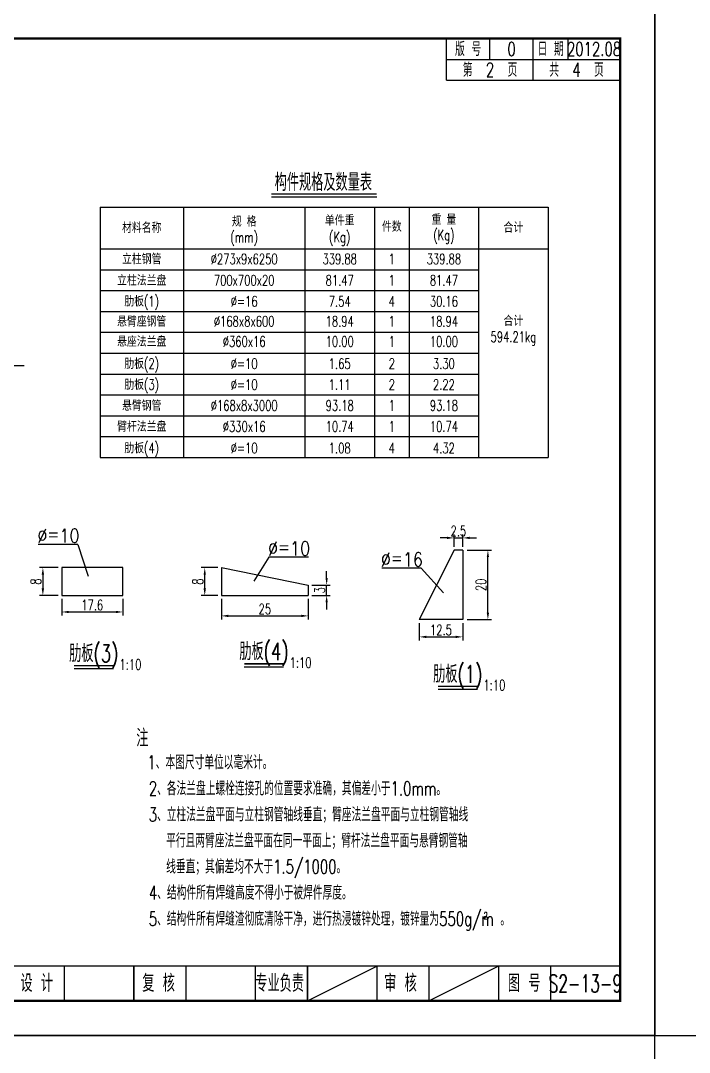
# Model space of a CAD drawing. Extents: x 4349 to 271026, y -15323 to -8945.
# Drawn here: x 4744.3 to 4936.9, y -12186.9 to -11889.9 of the extents above; entities that cross this region are included whole.
import ezdxf
from ezdxf.enums import TextEntityAlignment as Align

# ---------------------------------------------------------------- set-up
doc = ezdxf.new("R2010")
doc.units = 0
doc.header["$LTSCALE"] = 2
doc.header["$PDMODE"] = 32
doc.header["$PDSIZE"] = 0.3
doc.layers.get('0').update_dxf_attribs({"linetype": 'CONTINUOUS'})
doc.layers.get('DEFPOINTS').update_dxf_attribs({"linetype": 'CONTINUOUS'})
for name, color, linetype in [('图框', 7, 'CONTINUOUS'), ('尺寸标注', 4, 'CONTINUOUS'), ('文字', 7, 'CONTINUOUS'), ('文字符号', 7, 'CONTINUOUS'), ('结构1', 1, 'CONTINUOUS')]:
    doc.layers.add(name, color=color, linetype=linetype)
doc.styles.get("Standard").update_dxf_attribs({"font": 'simplex1.shx', "width": 0.7, "bigfont": 'hztxt.shx'})
doc.dimstyles.new('1：10', dxfattribs={"dimtxt": 3, "dimasz": 2, "dimexe": 1, "dimexo": 1, "dimgap": 0.5, "dimtad": 1, "dimrnd": 0.0095, "dimdsep": 46, "dimtxsty": 'Standard', "dimcen": 0.09, "dimclrd": 256, "dimclre": 256, "dimadec": 0, "dimazin": 0, "dimtfac": 1, "dimtix": 1, "dimtmove": 2, "dimatfit": 3, "dimfxl": 0, "dimtolj": 1, "dimtzin": 0, "dimarcsym": 0})

# ---------------------------------------------------------------- blocks, each defined once
blk = doc.blocks.new('series')
at = {"width": 0.75}
for tag, height, p in [('页码', 4, (-35, -19)), ('图名', 5, (-220, -282)), ('图号', 5, (-20, -282))]:
    blk.add_attdef(tag, text='', height=height, dxfattribs=at).set_placement(p, align=Align.MIDDLE_CENTER)
blk = doc.blocks.new('*D527')
at = {"layer": 'DEFPOINTS', "color": 0, "linetype": 'Continuous'}
for p in [(4756.17, -12047.32), (4750.75, -12055.32), (4756.17, -12055.32)]:
    blk.add_point(p, dxfattribs=at)
at = {"layer": '尺寸标注', "linetype": 'Continuous', "lineweight": -2}
for p, q in [((4755.17, -12047.32), (4749.75, -12047.32)), ((4750.75, -12049.32), (4750.75, -12053.32)), ((4755.17, -12055.32), (4749.75, -12055.32))]:
    blk.add_line(p, q, dxfattribs=at)
at = {"layer": '尺寸标注', "linetype": 'Continuous'}
for points in [[(4750.41, -12049.32), (4751.08, -12049.32), (4750.75, -12047.32)], [(4750.41, -12053.32), (4751.08, -12053.32), (4750.75, -12055.32)]]:
    blk.add_solid(points, dxfattribs=at)
at = {"layer": '尺寸标注', "color": 0, "linetype": 'Continuous', "insert": (4748.75, -12051.32), "char_height": 3, "attachment_point": 5, "rotation": 90}
blk.add_mtext('\\A1;8', dxfattribs=at)
blk = doc.blocks.new('*D528')
at = {"layer": 'DEFPOINTS', "color": 0, "linetype": 'Continuous'}
for p in [(4756.17, -12055.32), (4773.77, -12055.32), (4773.77, -12060.08)]:
    blk.add_point(p, dxfattribs=at)
at = {"layer": '尺寸标注', "linetype": 'Continuous', "lineweight": -2}
for p, q in [((4756.17, -12056.32), (4756.17, -12061.08)), ((4773.77, -12056.32), (4773.77, -12061.08)), ((4758.17, -12060.08), (4771.77, -12060.08))]:
    blk.add_line(p, q, dxfattribs=at)
at = {"layer": '尺寸标注', "linetype": 'Continuous'}
for points in [[(4758.17, -12059.75), (4758.17, -12060.41), (4756.17, -12060.08)], [(4771.77, -12059.75), (4771.77, -12060.41), (4773.77, -12060.08)]]:
    blk.add_solid(points, dxfattribs=at)
at = {"layer": '尺寸标注', "color": 0, "linetype": 'Continuous', "insert": (4764.97, -12058.08), "char_height": 3, "attachment_point": 5}
blk.add_mtext('\\A1;17.6', dxfattribs=at)
blk = doc.blocks.new('*D529')
at = {"layer": 'DEFPOINTS', "color": 0, "linetype": 'Continuous'}
for p in [(4802.14, -12055.32), (4827.14, -12055.32), (4827.14, -12061.21)]:
    blk.add_point(p, dxfattribs=at)
at = {"layer": '尺寸标注', "linetype": 'Continuous', "lineweight": -2}
for p, q in [((4802.14, -12056.32), (4802.14, -12062.21)), ((4827.14, -12056.32), (4827.14, -12062.21)), ((4804.14, -12061.21), (4825.14, -12061.21))]:
    blk.add_line(p, q, dxfattribs=at)
at = {"layer": '尺寸标注', "linetype": 'Continuous'}
for points in [[(4804.14, -12060.87), (4804.14, -12061.54), (4802.14, -12061.21)], [(4825.14, -12060.87), (4825.14, -12061.54), (4827.14, -12061.21)]]:
    blk.add_solid(points, dxfattribs=at)
at = {"layer": '尺寸标注', "color": 0, "linetype": 'Continuous', "insert": (4814.64, -12059.21), "char_height": 3, "attachment_point": 5}
blk.add_mtext('\\A1;25', dxfattribs=at)
blk = doc.blocks.new('*D530')
at = {"layer": 'DEFPOINTS', "color": 0, "linetype": 'Continuous'}
for p in [(4797.35, -12047.32), (4802.14, -12047.32), (4802.14, -12055.32)]:
    blk.add_point(p, dxfattribs=at)
at = {"layer": '尺寸标注', "linetype": 'Continuous', "lineweight": -2}
for p, q in [((4801.14, -12047.32), (4796.35, -12047.32)), ((4797.35, -12053.32), (4797.35, -12049.32)), ((4801.14, -12055.32), (4796.35, -12055.32))]:
    blk.add_line(p, q, dxfattribs=at)
at = {"layer": '尺寸标注', "linetype": 'Continuous'}
for points in [[(4797.02, -12049.32), (4797.68, -12049.32), (4797.35, -12047.32)], [(4797.02, -12053.32), (4797.68, -12053.32), (4797.35, -12055.32)]]:
    blk.add_solid(points, dxfattribs=at)
at = {"layer": '尺寸标注', "color": 0, "linetype": 'Continuous', "insert": (4795.35, -12051.32), "char_height": 3, "attachment_point": 5, "rotation": 90}
blk.add_mtext('\\A1;8', dxfattribs=at)
blk = doc.blocks.new('*D531')
at = {"layer": 'DEFPOINTS', "color": 0, "linetype": 'Continuous'}
for p in [(4827.14, -12052.32), (4832.44, -12052.32), (4827.14, -12055.32)]:
    blk.add_point(p, dxfattribs=at)
at = {"layer": '尺寸标注', "linetype": 'Continuous', "lineweight": -2}
for p, q in [((4832.44, -12050.32), (4832.44, -12048.32)), ((4828.14, -12052.32), (4833.44, -12052.32)), ((4832.44, -12055.32), (4832.44, -12052.32)), ((4828.14, -12055.32), (4833.44, -12055.32)), ((4832.44, -12057.32), (4832.44, -12059.32))]:
    blk.add_line(p, q, dxfattribs=at)
at = {"layer": '尺寸标注', "linetype": 'Continuous'}
for points in [[(4832.11, -12050.32), (4832.77, -12050.32), (4832.44, -12052.32)], [(4832.11, -12057.32), (4832.77, -12057.32), (4832.44, -12055.32)]]:
    blk.add_solid(points, dxfattribs=at)
at = {"layer": '尺寸标注', "color": 0, "linetype": 'Continuous', "insert": (4830.44, -12053.82), "char_height": 3, "attachment_point": 5, "rotation": 90}
blk.add_mtext('\\A1;3', dxfattribs=at)
blk = doc.blocks.new('*D532')
at = {"layer": 'DEFPOINTS', "color": 0, "linetype": 'Continuous'}
for p in [(4859.11, -12062.28), (4871.61, -12062.28), (4871.61, -12067.25)]:
    blk.add_point(p, dxfattribs=at)
at = {"layer": '尺寸标注', "linetype": 'Continuous', "lineweight": -2}
for p, q in [((4859.11, -12063.28), (4859.11, -12068.25)), ((4871.61, -12063.28), (4871.61, -12068.25)), ((4861.11, -12067.25), (4869.61, -12067.25))]:
    blk.add_line(p, q, dxfattribs=at)
at = {"layer": '尺寸标注', "linetype": 'Continuous'}
for points in [[(4861.11, -12066.92), (4861.11, -12067.58), (4859.11, -12067.25)], [(4869.61, -12066.92), (4869.61, -12067.58), (4871.61, -12067.25)]]:
    blk.add_solid(points, dxfattribs=at)
at = {"layer": '尺寸标注', "color": 0, "linetype": 'Continuous', "insert": (4865.36, -12065.25), "char_height": 3, "attachment_point": 5}
blk.add_mtext('\\A1;12.5', dxfattribs=at)
blk = doc.blocks.new('*D533')
at = {"layer": 'DEFPOINTS', "color": 0, "linetype": 'Continuous'}
for p in [(4871.61, -12042.28), (4878.86, -12042.28), (4871.61, -12062.28)]:
    blk.add_point(p, dxfattribs=at)
at = {"layer": '尺寸标注', "linetype": 'Continuous', "lineweight": -2}
for p, q in [((4872.86, -12042.28), (4879.86, -12042.28)), ((4878.86, -12060.28), (4878.86, -12044.28)), ((4872.86, -12062.28), (4879.86, -12062.28))]:
    blk.add_line(p, q, dxfattribs=at)
at = {"layer": '尺寸标注', "linetype": 'Continuous'}
for points in [[(4878.53, -12044.28), (4879.19, -12044.28), (4878.86, -12042.28)], [(4878.53, -12060.28), (4879.19, -12060.28), (4878.86, -12062.28)]]:
    blk.add_solid(points, dxfattribs=at)
at = {"layer": '尺寸标注', "color": 0, "linetype": 'Continuous', "insert": (4876.86, -12052.28), "char_height": 3, "attachment_point": 5, "rotation": 90}
blk.add_mtext('\\A1;20', dxfattribs=at)
blk = doc.blocks.new('*D534')
at = {"layer": 'DEFPOINTS', "color": 0, "linetype": 'Continuous'}
for p in [(4871.61, -12038.76), (4869.11, -12042.28), (4871.61, -12042.28)]:
    blk.add_point(p, dxfattribs=at)
at = {"layer": '尺寸标注', "linetype": 'Continuous', "lineweight": -2}
for p, q in [((4867.11, -12038.76), (4865.11, -12038.76)), ((4869.11, -12041.28), (4869.11, -12037.76)), ((4869.11, -12038.76), (4871.61, -12038.76)), ((4871.61, -12041.28), (4871.61, -12037.76)), ((4873.61, -12038.76), (4875.61, -12038.76))]:
    blk.add_line(p, q, dxfattribs=at)
at = {"layer": '尺寸标注', "linetype": 'Continuous'}
for points in [[(4867.11, -12038.42), (4867.11, -12039.09), (4869.11, -12038.76)], [(4873.61, -12038.42), (4873.61, -12039.09), (4871.61, -12038.76)]]:
    blk.add_solid(points, dxfattribs=at)
at = {"layer": '尺寸标注', "color": 0, "linetype": 'Continuous', "insert": (4870.36, -12036.76), "char_height": 3, "attachment_point": 5}
blk.add_mtext('\\A1;2.5', dxfattribs=at)
blk = doc.blocks.new('12345')
at = {"layer": '图框'}
blk.add_lwpolyline([(4926.93, -9362.88), (4926.93, -9065.88), (4506.93, -9065.88), (4506.93, -9362.88)], close=True, dxfattribs=at)
blk = doc.blocks.new('123456')
at = {"layer": '图框', "linetype": 'Continuous'}
blk.add_blockref('12345', (0, -2522.15), dxfattribs=at)

msp = doc.modelspace()

# ---------------------------------------------------------------- linework, layer by layer
at = {"layer": '图框'}
for p, q in [((4866.92857, -11907.02657), (4866.92857, -11895.02657)), ((4879.42857, -11901.02657), (4879.42857, -11895.02657)), ((4891.92857, -11901.02657), (4891.92857, -11895.02657)), ((4901.92857, -11901.02657), (4901.92857, -11895.02657)), ((4866.92857, -11901.02657), (4916.92857, -11901.02657)), ((4891.92857, -11907.02657), (4891.92857, -11901.02657)), ((4866.92857, -11907.02657), (4916.92857, -11907.02657)), ((4881.92858, -12162.02657), (4861.92858, -12172.02657))]:
    msp.add_line(p, q, dxfattribs=at)
at = {"layer": '图框', "linetype": 'Continuous'}
msp.add_line((4826.92858, -12172.02657), (4846.92858, -12162.02657), dxfattribs=at)
at = {"layer": '图框'}
for points, const_width in [([(4916.92857, -11895.02657), (4536.92857, -11895.02657), (4536.92858, -12172.02657), (4916.92858, -12172.02657), (4916.92857, -11895.02657)], 0.7), ([(4536.92858, -12162.02657), (4916.92858, -12162.02657)], 0.4), ([(4756.92858, -12172.02657), (4756.92858, -12162.02657)], 0.4), ([(4776.92858, -12172.02657), (4776.92858, -12162.02657)], 0.4), ([(4791.92858, -12172.02657), (4791.92858, -12162.02657)], 0.4), ([(4811.92858, -12172.02657), (4811.92858, -12162.02657)], 0.4), ([(4811.92858, -12172.02657), (4811.92858, -12162.02657)], 0.4), ([(4826.92858, -12172.02657), (4826.92858, -12162.02657)], 0.4), ([(4846.92858, -12172.02657), (4846.92858, -12162.02657)], 0.4), ([(4861.92858, -12172.02657), (4861.92858, -12162.02657)], 0.4), ([(4881.92858, -12172.02657), (4881.92858, -12162.02657)], 0.4), ([(4896.92858, -12172.02657), (4896.92858, -12162.02657)], 0.4)]:
    msp.add_lwpolyline(points, dxfattribs=dict(at, const_width=const_width))
at = {"layer": '尺寸标注', "color": 2}
msp.add_line((4745.40583, -11989.2204), (4732.21676, -11989.22297), dxfattribs=at)
at = {"layer": '文字'}
for p, q in [((4816.52091, -11940.57716), (4846.88373, -11940.57716)), ((4791.20232, -11943.57716), (4791.20232, -12015.57716)), ((4826.20232, -11943.57716), (4826.20232, -12015.57716)), ((4846.20232, -11943.57716), (4846.20232, -12015.57716)), ((4856.20232, -11943.57716), (4856.20232, -12015.57716)), ((4876.20232, -11943.57716), (4876.20232, -12015.57716)), ((4767.20232, -11955.57716), (4896.20232, -11955.57716)), ((4767.20232, -11961.57716), (4876.20232, -11961.57716)), ((4767.20232, -11967.57716), (4876.20232, -11967.57716)), ((4767.20232, -11973.57716), (4876.20232, -11973.57716)), ((4767.20232, -11979.57716), (4876.20232, -11979.57716)), ((4767.20232, -11985.57716), (4876.20232, -11985.57716)), ((4767.20232, -11991.57716), (4876.20232, -11991.57716)), ((4767.20232, -11997.57716), (4876.20232, -11997.57716)), ((4767.20232, -12003.57716), (4876.20232, -12003.57716)), ((4767.20232, -12009.57716), (4876.20232, -12009.57716)), ((4808.71334, -12075.83333), (4820.02904, -12075.83333)), ((4759.72637, -12076.39428), (4771.04207, -12076.39428)), ((4864.50983, -12082.34104), (4875.82553, -12082.34104))]:
    msp.add_line(p, q, dxfattribs=at)
at = {"layer": '文字', "const_width": 0.4}
for points in [[(4816.52091, -11939.75297), (4846.88373, -11939.75297)], [(4759.72637, -12075.57009), (4771.04207, -12075.57009)], [(4808.71334, -12075.00914), (4820.02904, -12075.00914)], [(4864.50983, -12081.51685), (4875.82553, -12081.51685)]]:
    msp.add_lwpolyline(points, dxfattribs=at)
at = {"layer": '文字符号', "color": 1}
for p, q in [((4767.20232, -11943.57716), (4767.20232, -12015.57716)), ((4767.20232, -11943.57716), (4896.20232, -11943.57716)), ((4896.20232, -11943.57716), (4896.20232, -12015.57716)), ((4767.20232, -12015.57716), (4896.20232, -12015.57716))]:
    msp.add_line(p, q, dxfattribs=at)
at = {"layer": '文字符号'}
for p, q in [((4760.79371, -12040.61911), (4749.41097, -12040.61911)), ((4760.79371, -12040.61911), (4763.7521, -12049.77752)), ((4815.80197, -12044.29358), (4811.51629, -12051.24688)), ((4827.18471, -12044.29358), (4815.80197, -12044.29358)), ((4859.66719, -12047.48396), (4848.28445, -12047.48396)), ((4859.66719, -12047.48396), (4866.04602, -12054.59595))]:
    msp.add_line(p, q, dxfattribs=at)
at = {"layer": '结构1'}
for p, q in [((4869.10826, -12042.27557), (4859.10826, -12062.27557)), ((4871.60826, -12042.27557), (4869.10826, -12042.27557)), ((4871.60826, -12042.27557), (4871.60826, -12062.27557)), ((4802.14483, -12047.31553), (4802.14483, -12055.31553)), ((4802.14483, -12047.31553), (4827.14483, -12052.31553)), ((4827.14483, -12052.31553), (4827.14483, -12055.31553)), ((4802.14483, -12055.31553), (4827.14483, -12055.31553)), ((4871.60826, -12062.27557), (4859.10826, -12062.27557))]:
    msp.add_line(p, q, dxfattribs=at)
msp.add_lwpolyline([(4773.77307, -12055.31553), (4773.77307, -12047.31553), (4756.17307, -12047.31553), (4756.17307, -12055.31553)], close=True, dxfattribs=at)

# ---------------------------------------------------------------- block references
at = {"layer": '图框', "color": 1, "linetype": 'Continuous'}
for p in [(0, -297), (420, -297), (0, -594)]:
    msp.add_blockref('123456', p, dxfattribs=at)
at = {"layer": '图框'}
ref = msp.add_blockref('series', (4926.92858, -11885.02657), dxfattribs=at)
ref.add_attrib('页码', '第  2  页    共  4  页', dxfattribs={"layer": '0', "height": 4, "width": 0.7}).set_placement((4891.92857, -11904.02657), align=Align.MIDDLE_CENTER)
ref.add_attrib('图名', '%%C273单悬臂式标志一般构造图', dxfattribs={"layer": '0', "height": 5, "width": 0.7}).set_placement((4706.92858, -12167.02657), align=Align.MIDDLE_CENTER)
ref.add_attrib('图号', 'S2-13-9', dxfattribs={"layer": '0', "height": 5, "width": 0.65}).set_placement((4906.92858, -12167.02657), align=Align.MIDDLE_CENTER)

# ---------------------------------------------------------------- texts
at = {"layer": '图框', "width": 0.7}
for s, height, p in [('版 号', 4, (4873.17857, -11898.02657)), ('0', 4, (4885.67857, -11898.02657)), ('日 期', 4, (4896.92857, -11898.02657)), ('2012.08', 4, (4909.42857, -11898.02657)), ('设 计', 5, (4748.97324, -12166.93198)), ('复 核', 5, (4784.06806, -12166.93198)), ('专业负责', 5, (4818.9188, -12166.93198)), ('审 核', 5, (4853.69261, -12166.93198)), ('图 号', 5, (4889.31178, -12166.93198))]:
    msp.add_text(s, height=height, dxfattribs=at).set_placement(p, align=Align.MIDDLE_CENTER)
at = {"layer": '文字'}
for s, height, width, p in [('构件规格及数量表', 5, 0.7, (4831.49214, -11936.36675)), ('重 量', 3, 0.7, (4866.20232, -11947.09208)), ('材料名称', 3, 0.7, (4779.20232, -11949.45422)), ('规 格', 3, 0.7, (4808.70232, -11947.6502)), ('单件重', 3, 0.7, (4836.20232, -11947.33127)), ('件数', 3, 0.7, (4851.20232, -11949.13529)), ('合计', 3, 0.7, (4886.20232, -11949.37448)), ('(mm)', 3, 0.7, (4808.70232, -11952.21501)), ('(Kg)', 3, 0.7, (4836.20232, -11952.13529)), ('(Kg)', 3, 0.7, (4866.20232, -11951.57716)), ('立柱钢管', 3, 0.7, (4779.20232, -11958.46863)), ('%%C273x9x6250', 3, 0.7, (4808.70232, -11958.46863)), ('339.88', 3, 0.7, (4836.20232, -11958.46863)), ('1', 3, 0.7, (4851.20232, -11958.46863)), ('339.88', 3, 0.7, (4866.20232, -11958.46863)), ('立柱法兰盘', 3, 0.7, (4779.20232, -11964.6167)), ('700x700x20', 3, 0.7, (4808.70232, -11964.6167)), ('81.47', 3, 0.7, (4836.20232, -11964.6167)), ('1', 3, 0.7, (4851.20232, -11964.6167)), ('81.47', 3, 0.7, (4866.20232, -11964.6167)), ('肋板(1)', 3, 0.7, (4779.20232, -11970.64305)), ('%%C=16', 3, 0.7, (4808.70232, -11970.64305)), ('7.54', 3, 0.7, (4836.20232, -11970.64305)), ('4', 3, 0.7, (4851.20232, -11970.64305)), ('30.16', 3, 0.7, (4866.20232, -11970.64305)), ('悬臂座钢管', 3, 0.7, (4779.20232, -11976.426)), ('%%C168x8x600', 3, 0.7, (4808.70232, -11976.426)), ('18.94', 3, 0.7, (4836.20232, -11976.426)), ('1', 3, 0.7, (4851.20232, -11976.426)), ('18.94', 3, 0.7, (4866.20232, -11976.426)), ('合计', 3, 0.7, (4886.20232, -11976.27005)), ('悬座法兰盘', 3, 0.7, (4779.20232, -11982.20895)), ('%%C360x16', 3, 0.7, (4808.70232, -11982.20895)), ('10.00', 3, 0.7, (4836.20232, -11982.20895)), ('1', 3, 0.7, (4851.20232, -11982.20895)), ('10.00', 3, 0.7, (4866.20232, -11982.20895)), ('594.21kg', 3, 0.7, (4886.20232, -11980.88563)), ('肋板(2)', 3, 0.7, (4779.20232, -11988.60042)), ('%%C=10', 3, 0.7, (4808.70232, -11988.60042)), ('1.65', 3, 0.7, (4836.20232, -11988.60042)), ('2', 3, 0.7, (4851.20232, -11988.60042)), ('3.30', 3, 0.7, (4866.20232, -11988.60042)), ('肋板(3)', 3, 0.7, (4779.20232, -11994.62678)), ('%%C=10', 3, 0.7, (4808.70232, -11994.62678)), ('1.11', 3, 0.7, (4836.20232, -11994.62678)), ('2', 3, 0.7, (4851.20232, -11994.62678)), ('2.22', 3, 0.7, (4866.20232, -11994.62678)), ('悬臂钢管', 3, 0.7, (4779.20232, -12000.65314)), ('%%C168x8x3000', 3, 0.7, (4808.70232, -12000.65314)), ('93.18', 3, 0.7, (4836.20232, -12000.65314)), ('1', 3, 0.7, (4851.20232, -12000.65314)), ('93.18', 3, 0.7, (4866.20232, -12000.65314)), ('臂杆法兰盘', 3, 0.7, (4779.20232, -12006.67949)), ('%%C330x16', 3, 0.7, (4808.70232, -12006.67949)), ('10.74', 3, 0.7, (4836.20232, -12006.67949)), ('1', 3, 0.7, (4851.20232, -12006.67949)), ('10.74', 3, 0.7, (4866.20232, -12006.67949)), ('肋板(4)', 3, 0.7, (4779.20232, -12012.89575)), ('%%C=10', 3, 0.7, (4808.70232, -12012.89575)), ('1.08', 3, 0.7, (4836.20232, -12012.89575)), ('4', 3, 0.7, (4851.20232, -12012.89575)), ('4.32', 3, 0.7, (4866.20232, -12012.89575)), ('%%C＝10', 4, 0.85, (4755.24083, -12038.11911)), ('%%C＝10', 4, 0.85, (4821.63183, -12041.79358)), ('%%C＝16', 4, 0.85, (4854.11431, -12044.98396)), ('肋板(3)', 5, 0.7, (4765.41774, -12071.99285)), ('肋板(4)', 5, 0.7, (4814.40471, -12071.43189)), ('1:10', 3, 0.7, (4775.95694, -12075.21004)), ('1:10', 3, 0.7, (4824.94391, -12074.64909)), ('肋板(1)', 5, 0.7, (4870.2012, -12077.9396)), ('1:10', 3, 0.7, (4880.7404, -12081.1568))]:
    msp.add_text(s, height=height, dxfattribs=dict(at, width=width)).set_placement(p, align=Align.MIDDLE_CENTER)
at = {"layer": '文字', "linetype": 'Continuous', "width": 0.7}
for s, height, p in [('注', 5, (4777.62677, -12098.86937)), ('1、本图尺寸单位以毫米计。', 4, (4780.83011, -12105.35016)), ('2、各法兰盘上螺栓连接孔的位置要求准确，其偏差小于1.0mm。', 4, (4781.23082, -12112.88559)), ('3、立柱法兰盘平面与立柱钢管轴线垂直；臂座法兰盘平面与立柱钢管轴线', 4, (4781.21261, -12120.38559)), ('   平行且两臂座法兰盘平面在同一平面上；臂杆法兰盘平面与悬臂钢管轴', 4, (4779.98189, -12127.88559)), ('   线垂直；其偏差均不大于1.5/1000。', 4, (4779.98189, -12135.38559)), ('4、结构件所有焊缝高度不得小于被焊件厚度。', 4, (4781.26725, -12142.88559)), ('5、结构件所有焊缝渣彻底清除干净，进行热浸镀锌处理，镀锌量为550g/m 。 ', 4, (4781.21261, -12150.42103)), ('2', 2, (4877.63983, -12148.51709))]:
    msp.add_text(s, height=height, dxfattribs=at).set_placement(p)

# ---------------------------------------------------------------- dimensions: what is measured, and where the dimension line sits
at = {"layer": '尺寸标注', "linetype": 'Continuous'}
for base, p1, p2, picture, middle in [((4871.60826, -12038.75652), (4869.10826, -12042.27557), (4871.60826, -12042.27557), '*D534', (4870.35826, -12036.75652)), ((4773.77307, -12060.08166), (4756.17307, -12055.31553), (4773.77307, -12055.31553), '*D528', (4764.97307, -12058.08166)), ((4827.14483, -12061.20611), (4802.14483, -12055.31553), (4827.14483, -12055.31553), '*D529', (4814.64483, -12059.20611)), ((4871.60826, -12067.24985), (4859.10826, -12062.27557), (4871.60826, -12062.27557), '*D532', (4865.35826, -12065.24985))]:
    dim = msp.add_linear_dim(base=base, p1=p1, p2=p2, dimstyle='1：10', dxfattribs=at)
    dim.commit()
    dim.dimension.update_dxf_attribs({"geometry": picture, "text_midpoint": middle})
for base, p1, p2, picture, middle in [((4878.86036, -12042.27557), (4871.60826, -12062.27557), (4871.60826, -12042.27557), '*D533', (4876.86036, -12052.27557)), ((4750.74562, -12055.31553), (4756.17307, -12047.31553), (4756.17307, -12055.31553), '*D527', (4748.74562, -12051.31553)), ((4797.34936, -12047.31553), (4802.14483, -12055.31553), (4802.14483, -12047.31553), '*D530', (4795.34936, -12051.31553)), ((4832.43851, -12052.31553), (4827.14483, -12055.31553), (4827.14483, -12052.31553), '*D531', (4830.43851, -12053.81553))]:
    dim = msp.add_linear_dim(base=base, p1=p1, p2=p2, angle=90, dimstyle='1：10', dxfattribs=at)
    dim.commit()
    dim.dimension.update_dxf_attribs({"geometry": picture, "text_midpoint": middle})

doc.saveas('drawing.dxf')
